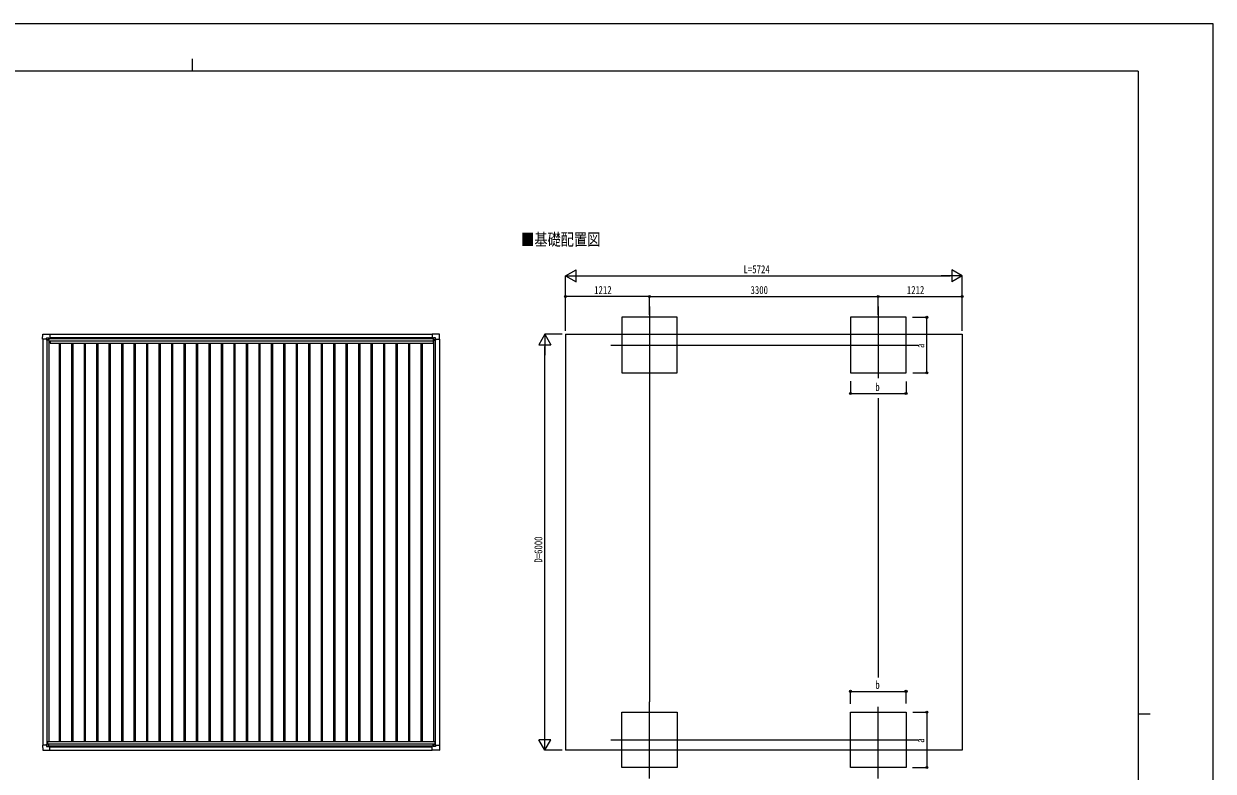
# Model space of a CAD drawing. Units: millimetres, scale not verified. Extents: x -27332 to 2102, y -19305 to 1485.
# Drawn here: x -15062 to 2102, y -9298 to 1485 of the extents above; entities that cross this region are included whole.
import ezdxf
from ezdxf.enums import TextEntityAlignment as Align

# ---------------------------------------------------------------- set-up
doc = ezdxf.new("R2010")
doc.units = ezdxf.units.MM
doc.header["$LTSCALE"] = 40
for name, color, linetype in [('0-2_USER1', 3, 'Continuous'), ('0-3_YKK_12', 2, 'Continuous'), ('0-4_YKK_13', 4, 'Continuous'), ('0-5_YKK_A1', 4, 'Continuous'), ('0-6_YKK_D', 6, 'Continuous'), ('0-7_YKK_ZWAK', 7, 'Continuous')]:
    doc.layers.add(name, color=color, linetype=linetype)
doc.styles.add('ＭＳ ゴシック', font='')
doc.styles.get('ＭＳ ゴシック').set_extended_font_data('MS Gothic')

msp = doc.modelspace()

# ---------------------------------------------------------------- linework, layer by layer
at = {"layer": '0-3_YKK_12'}
for p, q in [((-6030.96, -2593.51), (-6030.96, -3700.16)), ((-2730.96, -2593.51), (-2730.96, -3625.16)), ((-6589.63, -3149.77), (-2156.71, -3149.77)), ((-6030.96, -9401.94), (-6030.96, -8295.29)), ((-2730.96, -9401.94), (-2730.96, -8370.29)), ((-6589.63, -8845.68), (-2156.71, -8845.68))]:
    msp.add_line(p, q, dxfattribs=at)
at = {"layer": '0-4_YKK_13'}
for p, q in [((-14791.56, -3065.29), (-14792.39, -3064.46)), ((-14733.18, -3065.29), (-14791.56, -3065.29)), ((-14733.18, -3065.29), (-14733.18, -3048.85)), ((-14733.18, -3065.29), (-14733.18, -3078.29)), ((-14732.19, -3047.85), (-14702.27, -3047.85)), ((-14707.58, -3070.83), (-14707.58, -3071.79)), ((-14701.56, -3048.14), (-14700.56, -3049.14)), ((-14700.56, -3049.14), (-14700.56, -3078.79)), ((-14700.56, -3050.94), (-14685.77, -3050.94)), ((-14685.74, -3050.94), (-14685.02, -3050.89)), ((-14685.42, -2991.93), (-14684.56, -2992.79)), ((-14684.56, -2992.79), (-14684.56, -3050.39)), ((-14684.56, -3050.39), (-14684.56, -3050.41)), ((-9167.51, -2991.93), (-9168.36, -2992.79)), ((-9168.36, -2992.79), (-9168.36, -3050.39)), ((-9168.36, -3050.39), (-9168.36, -3050.41)), ((-9167.19, -3050.94), (-9167.91, -3050.89)), ((-9152.36, -3050.94), (-9167.16, -3050.94)), ((-9151.36, -3048.14), (-9152.36, -3049.14)), ((-9152.36, -3049.14), (-9152.36, -3078.79)), ((-9120.74, -3047.85), (-9150.66, -3047.85)), ((-9145.34, -3070.83), (-9145.34, -3071.79)), ((-9119.74, -3065.29), (-9119.74, -3048.85)), ((-9119.74, -3065.29), (-9119.74, -3078.29)), ((-9119.74, -3065.29), (-9061.37, -3065.29)), ((-9061.37, -3065.29), (-9060.54, -3064.46)), ((-14791.56, -8922.67), (-14792.39, -8923.5)), ((-14733.18, -8922.67), (-14791.56, -8922.67)), ((-14733.18, -8922.67), (-14733.18, -8909.67)), ((-14733.18, -8922.67), (-14733.18, -8939.11)), ((-14707.58, -8917.13), (-14707.58, -8916.17)), ((-14700.56, -8938.82), (-14700.56, -8909.17)), ((-9152.35, -8938.93), (-9152.35, -8909.28)), ((-9145.33, -8917.24), (-9145.33, -8916.28)), ((-9119.73, -8922.78), (-9119.73, -8909.78)), ((-9119.73, -8922.78), (-9061.35, -8922.78)), ((-9119.73, -8922.78), (-9119.73, -8939.23)), ((-9061.35, -8922.78), (-9060.53, -8923.61)), ((-14732.19, -8940.11), (-14702.27, -8940.11)), ((-14701.56, -8939.82), (-14700.56, -8938.82)), ((-14700.56, -8937.02), (-14685.77, -8937.02)), ((-14685.74, -8937.02), (-14685.02, -8937.07)), ((-14685.42, -8996.03), (-14684.56, -8995.17)), ((-14684.56, -8937.57), (-14684.56, -8937.55)), ((-14684.56, -8995.17), (-14684.56, -8937.57)), ((-9168.35, -8937.68), (-9168.35, -8937.66)), ((-9168.35, -8995.28), (-9168.35, -8937.68)), ((-9167.49, -8996.14), (-9168.35, -8995.28)), ((-9167.17, -8937.13), (-9167.89, -8937.18)), ((-9152.35, -8937.13), (-9167.14, -8937.13)), ((-9151.35, -8939.93), (-9152.35, -8938.93)), ((-9120.73, -8940.22), (-9150.64, -8940.22))]:
    msp.add_line(p, q, dxfattribs=at)
for points in [[(-14792.39, -3064.46), (-14792.5, -3064.34), (-14788.09, -2992.25)], [(-14787.59, -2991.79), (-14685.56, -2991.79), (-14685.42, -2991.93)], [(-14701.06, -3079.29), (-14730.62, -3079.29), (-14732.18, -3079.29), (-14733.18, -3078.29)], [(-14709.5, -3069.87), (-14710.46, -3069.87), (-14710.46, -3068.91), (-14709.5, -3068.91)], [(-14708.54, -3067.95), (-14708.54, -3066.99), (-14707.58, -3066.99), (-14707.58, -3067.95)], [(-14707.58, -3071.79), (-14708.54, -3071.79), (-14708.54, -3070.83)], [(-14706.62, -3068.91), (-14705.66, -3068.91), (-14705.66, -3069.87), (-14706.62, -3069.87)], [(-9065.33, -2991.79), (-9167.36, -2991.79), (-9167.51, -2991.93)], [(-9151.86, -3079.29), (-9122.3, -3079.29), (-9120.74, -3079.29), (-9119.74, -3078.29)], [(-9146.3, -3068.91), (-9147.26, -3068.91), (-9147.26, -3069.87), (-9146.3, -3069.87)], [(-9144.38, -3067.95), (-9144.38, -3066.99), (-9145.34, -3066.99), (-9145.34, -3067.95)], [(-9145.34, -3071.79), (-9144.38, -3071.79), (-9144.38, -3070.83)], [(-9143.42, -3069.87), (-9142.46, -3069.87), (-9142.46, -3068.91), (-9143.42, -3068.91)], [(-9060.54, -3064.46), (-9060.42, -3064.34), (-9064.83, -2992.25)], [(-14792.39, -8923.5), (-14792.5, -8923.62), (-14788.09, -8995.7)], [(-14701.06, -8908.67), (-14730.62, -8908.67), (-14732.18, -8908.67), (-14733.18, -8909.67)], [(-14709.5, -8918.09), (-14710.46, -8918.09), (-14710.46, -8919.05), (-14709.5, -8919.05)], [(-14707.58, -8916.17), (-14708.54, -8916.17), (-14708.54, -8917.13)], [(-14708.54, -8920.01), (-14708.54, -8920.97), (-14707.58, -8920.97), (-14707.58, -8920.01)], [(-14706.62, -8919.05), (-14705.66, -8919.05), (-14705.66, -8918.09), (-14706.62, -8918.09)], [(-9151.85, -8908.78), (-9122.29, -8908.78), (-9120.73, -8908.78), (-9119.73, -8909.78)], [(-9146.29, -8919.16), (-9147.25, -8919.16), (-9147.25, -8918.2), (-9146.29, -8918.2)], [(-9145.33, -8916.28), (-9144.37, -8916.28), (-9144.37, -8917.24)], [(-9144.37, -8920.12), (-9144.37, -8921.08), (-9145.33, -8921.08), (-9145.33, -8920.12)], [(-9143.41, -8918.2), (-9142.45, -8918.2), (-9142.45, -8919.16), (-9143.41, -8919.16)], [(-9060.53, -8923.61), (-9060.41, -8923.73), (-9064.82, -8995.82)], [(-14787.59, -8996.17), (-14685.56, -8996.17), (-14685.42, -8996.03)], [(-9065.32, -8996.28), (-9167.35, -8996.28), (-9167.49, -8996.14)]]:
    msp.add_lwpolyline(points, dxfattribs=at)
for centre in [(-14708.06, -3069.39), (-9144.86, -3069.39), (-14708.06, -8918.57), (-9144.85, -8918.68)]:
    msp.add_circle(centre, 5.3, dxfattribs=at)
for centre, radius, start, end in [((-14787.59, -2992.29), 0.5, 90, 176.5), ((-14709.5, -3067.95), 0.96, 270, 0), ((-14709.5, -3070.83), 0.96, 0, 90), ((-14706.62, -3067.95), 0.96, 180, 270), ((-14706.62, -3070.83), 0.96, 90, 180), ((-14701.06, -3078.79), 0.5, 270, 315), ((-14701.06, -3078.79), 0.5, 315, 0), ((-14685.77, -3050.44), 0.5, 270, 273.5), ((-9167.16, -3050.44), 0.5, 266.5, 270), ((-9151.86, -3078.79), 0.5, 180, 225), ((-9151.86, -3078.79), 0.5, 225, 270), ((-9146.3, -3067.95), 0.96, 270, 0), ((-9146.3, -3070.83), 0.96, 0, 90), ((-9143.42, -3067.95), 0.96, 180, 270), ((-9143.42, -3070.83), 0.96, 90, 180), ((-9065.33, -2992.29), 0.5, 3.5, 90), ((-14709.5, -8917.13), 0.96, 270, 0), ((-14709.5, -8920.01), 0.96, 0, 90), ((-14706.62, -8917.13), 0.96, 180, 270), ((-14706.62, -8920.01), 0.96, 90, 180), ((-14701.06, -8909.17), 0.5, 45, 90), ((-14701.06, -8909.17), 0.5, 0, 45), ((-9151.85, -8909.28), 0.5, 135, 180), ((-9151.85, -8909.28), 0.5, 90, 135), ((-9146.29, -8917.24), 0.96, 270, 0), ((-9146.29, -8920.12), 0.96, 0, 90), ((-9143.41, -8917.24), 0.96, 180, 270), ((-9143.41, -8920.12), 0.96, 90, 180), ((-14787.59, -8995.67), 0.5, 183.5, 270), ((-14685.77, -8937.52), 0.5, 86.5, 90), ((-9167.14, -8937.63), 0.5, 90, 93.5), ((-9065.32, -8995.78), 0.5, 270, 356.5)]:
    msp.add_arc(centre, radius, start, end, dxfattribs=at)
for centre, major_axis, ratio, start_param, end_param in [((-14732.18, -3048.85), (-0.71, 0.71), 0.99628, 5.49965061, 7.06672), ((-14702.27, -3048.85), (0, 1), 0.998135, 5.49778714, 6.28318531), ((-14685.06, -3050.4), (0.368, -0.347), 0.974973, 5.45460589, 7.02540222), ((-9167.86, -3050.4), (-0.368, -0.347), 0.974973, 5.5409684, 7.11176473), ((-9150.66, -3048.85), (0, 1), 0.998135, 6.28318531, 7.06858347), ((-9120.74, -3048.85), (0.71, 0.71), 0.99628, 5.49965061, 7.06672), ((-14732.18, -8939.11), (-0.71, -0.71), 0.99628, 5.49965061, 7.06672), ((-14702.27, -8939.11), (0, -1), 0.998135, 6.28318531, 7.06858347), ((-14685.06, -8937.56), (0.368, 0.347), 0.974973, 5.5409684, 7.11176473), ((-9167.85, -8937.67), (-0.368, 0.347), 0.974973, 5.45460589, 7.02540222), ((-9150.64, -8939.22), (0, -1), 0.998135, 5.49778714, 6.28318531), ((-9120.73, -8939.22), (0.71, -0.71), 0.99628, 5.49965061, 7.06672)]:
    msp.add_ellipse(centre, major_axis=major_axis, ratio=ratio, start_param=start_param, end_param=end_param, dxfattribs=at)
at = {"layer": '0-5_YKK_A1'}
for p, q in [((-14788.56, -3065.29), (-14788.56, -8922.67)), ((-14728.56, -3079.29), (-14728.56, -8908.67)), ((-14701.56, -3079.29), (-14701.56, -8867)), ((-14700.56, -3052.31), (-9152.36, -3052.31)), ((-14700.56, -3054.1), (-9152.36, -3054.1)), ((-14684.56, -2994.92), (-9168.36, -2994.92)), ((-14684.56, -3040.97), (-9168.36, -3040.97)), ((-14682.56, -3087.63), (-9153.56, -3087.63)), ((-14682.56, -3087.63), (-14682.56, -3122.48)), ((-9153.56, -3087.63), (-9153.56, -3122.48)), ((-9151.36, -3079.29), (-9151.36, -8867)), ((-9124.36, -3079.29), (-9124.36, -8908.78)), ((-9064.36, -3065.29), (-9064.35, -8922.78)), ((-7242.96, -2994.92), (-1518.96, -2994.92)), ((-7242.96, -2994.92), (-7242.96, -8994.92)), ((-1518.96, -2994.92), (-1518.96, -8994.92)), ((-14701.56, -3109.92), (-14682.56, -3109.92)), ((-14682.56, -3122.48), (-9153.56, -3122.48)), ((-14552.16, -3122.48), (-14552.16, -8867)), ((-14534.36, -3122.48), (-14534.36, -8867)), ((-14372.16, -3122.48), (-14372.16, -8867)), ((-14354.36, -3122.48), (-14354.36, -8867)), ((-14192.16, -3122.48), (-14192.16, -8867)), ((-14174.36, -3122.48), (-14174.36, -8867)), ((-14012.16, -3122.48), (-14012.16, -8867)), ((-13994.36, -3122.48), (-13994.36, -8867)), ((-13832.16, -3122.48), (-13832.16, -8867)), ((-13814.36, -3122.48), (-13814.36, -8867)), ((-13652.16, -3122.48), (-13652.16, -8867)), ((-13634.36, -3122.48), (-13634.36, -8867)), ((-13472.16, -3122.48), (-13472.16, -8867)), ((-13454.36, -3122.48), (-13454.36, -8867)), ((-13292.16, -3122.48), (-13292.16, -8867)), ((-13274.36, -3122.48), (-13274.36, -8867)), ((-13112.16, -3122.48), (-13112.16, -8867)), ((-13094.36, -3122.48), (-13094.36, -8867)), ((-12932.16, -3122.48), (-12932.16, -8867)), ((-12914.36, -3122.48), (-12914.36, -8867)), ((-12752.16, -3122.48), (-12752.16, -8867)), ((-12734.36, -3122.48), (-12734.36, -8867)), ((-12572.16, -3122.48), (-12572.16, -8867)), ((-12554.36, -3122.48), (-12554.36, -8867)), ((-12392.16, -3122.48), (-12392.16, -8867)), ((-12374.36, -3122.48), (-12374.36, -8867)), ((-12212.16, -3122.48), (-12212.16, -8867)), ((-12194.36, -3122.48), (-12194.36, -8867)), ((-12032.16, -3122.48), (-12032.16, -8867)), ((-12014.36, -3122.48), (-12014.36, -8867)), ((-11852.16, -3122.48), (-11852.16, -8867)), ((-11834.36, -3122.48), (-11834.36, -8867)), ((-11672.16, -3122.48), (-11672.16, -8867)), ((-11654.36, -3122.48), (-11654.36, -8867)), ((-11492.16, -3122.48), (-11492.16, -8867)), ((-11474.36, -3122.48), (-11474.36, -8867)), ((-11312.16, -3122.48), (-11312.16, -8867)), ((-11294.36, -3122.48), (-11294.36, -8867)), ((-11132.16, -3122.48), (-11132.16, -8867)), ((-11114.36, -3122.48), (-11114.36, -8867)), ((-10952.16, -3122.48), (-10952.16, -8867)), ((-10934.36, -3122.48), (-10934.36, -8867)), ((-10772.16, -3122.48), (-10772.16, -8867)), ((-10754.36, -3122.48), (-10754.36, -8867)), ((-10592.16, -3122.48), (-10592.16, -8867)), ((-10574.36, -3122.48), (-10574.36, -8867)), ((-10412.16, -3122.48), (-10412.16, -8867)), ((-10394.36, -3122.48), (-10394.36, -8867)), ((-10232.16, -3122.48), (-10232.16, -8867)), ((-10214.36, -3122.48), (-10214.36, -8867)), ((-10052.16, -3122.48), (-10052.16, -8867)), ((-10034.36, -3122.48), (-10034.36, -8867)), ((-9872.16, -3122.48), (-9872.16, -8867)), ((-9854.36, -3122.48), (-9854.36, -8867)), ((-9692.16, -3122.48), (-9692.16, -8867)), ((-9674.36, -3122.48), (-9674.36, -8867)), ((-9512.16, -3122.48), (-9512.16, -8867)), ((-9494.36, -3122.48), (-9494.36, -8867)), ((-9332.16, -3122.48), (-9332.16, -8867)), ((-9314.36, -3122.48), (-9314.36, -8867)), ((-9153.56, -3109.92), (-9151.36, -3109.92)), ((-14721.46, -8867), (-9131.46, -8867)), ((-14721.46, -8867), (-14721.46, -8908.67)), ((-14721.46, -8901.69), (-9131.46, -8901.69)), ((-9131.46, -8867), (-9131.46, -8908.78)), ((-14700.56, -8933.83), (-9152.35, -8933.83)), ((-14684.56, -8946.58), (-9168.35, -8946.58)), ((-14684.56, -8994.92), (-9168.35, -8994.92)), ((-1518.96, -8994.92), (-7242.96, -8994.92))]:
    msp.add_line(p, q, dxfattribs=at)
for points in [[(-6430.76, -3549.77), (-5630.76, -3549.77), (-5630.76, -2749.77), (-6430.76, -2749.77)], [(-3130.76, -3549.77), (-2330.76, -3549.77), (-2330.76, -2749.77), (-3130.76, -2749.77)], [(-6430.76, -8445.68), (-5630.76, -8445.68), (-5630.76, -9245.68), (-6430.76, -9245.68)], [(-3130.76, -8445.68), (-2330.76, -8445.68), (-2330.76, -9245.68), (-3130.76, -9245.68)]]:
    msp.add_lwpolyline(points, close=True, dxfattribs=at)
at = {"layer": '0-6_YKK_D'}
for p, q in [((-7242.96, -2149.77), (-7091.4, -2062.27)), ((-7242.96, -2944.92), (-7242.96, -2148.77)), ((-7242.96, -2149.77), (-7091.4, -2237.27)), ((-7242.96, -2149.77), (-6939.85, -2149.77)), ((-7091.4, -2237.27), (-7091.4, -2062.27)), ((-7067.96, -2149.77), (-1693.96, -2149.77)), ((-1518.96, -2149.77), (-1822.06, -2149.77)), ((-1518.96, -2149.77), (-1670.51, -2062.27)), ((-1670.51, -2062.27), (-1670.51, -2237.27)), ((-1518.96, -2149.77), (-1670.51, -2237.27)), ((-1518.96, -2944.92), (-1518.96, -2148.77)), ((-7242.96, -2943.92), (-7242.96, -2448.77)), ((-6030.96, -2449.77), (-7242.96, -2449.77)), ((-6030.96, -2713.35), (-6030.96, -2448.77)), ((-6030.96, -2713.35), (-6030.96, -2448.77)), ((-6030.96, -2449.77), (-2730.96, -2449.77)), ((-2730.96, -2715.19), (-2730.96, -2448.77)), ((-2730.96, -2715.19), (-2730.96, -2448.77)), ((-2730.96, -2449.77), (-1518.96, -2449.77)), ((-1518.96, -2944.92), (-1518.96, -2448.77)), ((-2235.02, -2749.77), (-2029.76, -2749.77)), ((-2030.76, -3549.77), (-2030.76, -2749.77)), ((-7542.96, -2994.92), (-7630.46, -3146.47)), ((-7292.96, -2994.92), (-7543.96, -2994.92)), ((-7542.96, -2994.92), (-7455.46, -3146.47)), ((-7542.96, -2994.92), (-7542.96, -3298.02)), ((-7630.46, -3146.47), (-7455.46, -3146.47)), ((-7542.96, -8819.92), (-7542.96, -3169.92)), ((-2229.93, -3549.77), (-2029.76, -3549.77)), ((-6030.96, -3700.66), (-6030.96, -8294.79)), ((-3130.76, -3671.86), (-3130.76, -3850.77)), ((-2330.76, -3673.78), (-2330.76, -3850.77)), ((-3130.76, -3849.77), (-2330.76, -3849.77)), ((-2730.96, -3918.39), (-2730.96, -7947.52)), ((-3130.76, -8323.6), (-3130.76, -8144.68)), ((-3130.76, -8145.68), (-2330.76, -8145.68)), ((-2330.76, -8321.67), (-2330.76, -8144.68)), ((-2229.93, -8445.68), (-2029.76, -8445.68)), ((-2030.76, -8445.68), (-2030.76, -9245.68)), ((-7542.96, -8994.92), (-7542.96, -8691.81)), ((-7542.96, -8994.92), (-7630.46, -8843.36)), ((-7455.46, -8843.36), (-7630.46, -8843.36)), ((-7542.96, -8994.92), (-7455.46, -8843.36)), ((-7292.96, -8994.92), (-7543.96, -8994.92)), ((-2235.02, -9245.68), (-2029.76, -9245.68))]:
    msp.add_line(p, q, dxfattribs=at)
for centre in [(-7242.96, -2449.77), (-6030.96, -2449.77), (-6030.96, -2449.77), (-2730.96, -2449.77), (-2730.96, -2449.77), (-1518.96, -2449.77), (-2030.76, -2749.77), (-2030.76, -3549.77), (-3130.76, -3849.77), (-2330.76, -3849.77), (-3130.76, -8145.68), (-2330.76, -8145.68), (-2030.76, -8445.68), (-2030.76, -9245.68)]:
    msp.add_circle(centre, 14.88, dxfattribs=at)
at = {"layer": '0-7_YKK_ZWAK'}
for p, q in [((-12632.43, 977.5), (-12632.43, 802.5)), ((1017.57, 802.5), (-26282.43, 802.5)), ((1017.57, 802.5), (1017.57, -17747.5)), ((1017.57, -8472.5), (1192.57, -8472.5))]:
    msp.add_line(p, q, dxfattribs=at)
msp.add_lwpolyline([(-27332.5, -19305), (2102.5, -19305), (2102.5, 1485), (-27332.5, 1485)], close=True, dxfattribs=at)

# ---------------------------------------------------------------- texts
at = {"layer": '0-2_USER1', "style": 'ＭＳ ゴシック', "width": 0.8}
msp.add_text('■基礎配置図', height=174.5, dxfattribs=at).set_placement((-7884.24, -1766.05), align=Align.BOTTOM_LEFT)
at = {"layer": '0-6_YKK_D', "style": 'ＭＳ ゴシック', "width": 0.8}
for s, p in [('L=5724', (-4674.96, -2148.77)), ('1212', (-6830.16, -2448.1)), ('3300', (-4574.16, -2448.1)), ('1212', (-2318.16, -2448.1)), ('b', (-2772.76, -3848.1)), ('b', (-2772.76, -8144.02))]:
    msp.add_text(s, height=115.5, dxfattribs=at).set_placement(p, align=Align.BOTTOM_LEFT)
for s, p in [('a', (-2032.42, -3191.77)), ('D=6000', (-7543.96, -6288.92)), ('a', (-2032.42, -8887.68))]:
    msp.add_text(s, height=115.5, rotation=90, dxfattribs=at).set_placement(p, align=Align.BOTTOM_LEFT)

doc.saveas('drawing.dxf')
